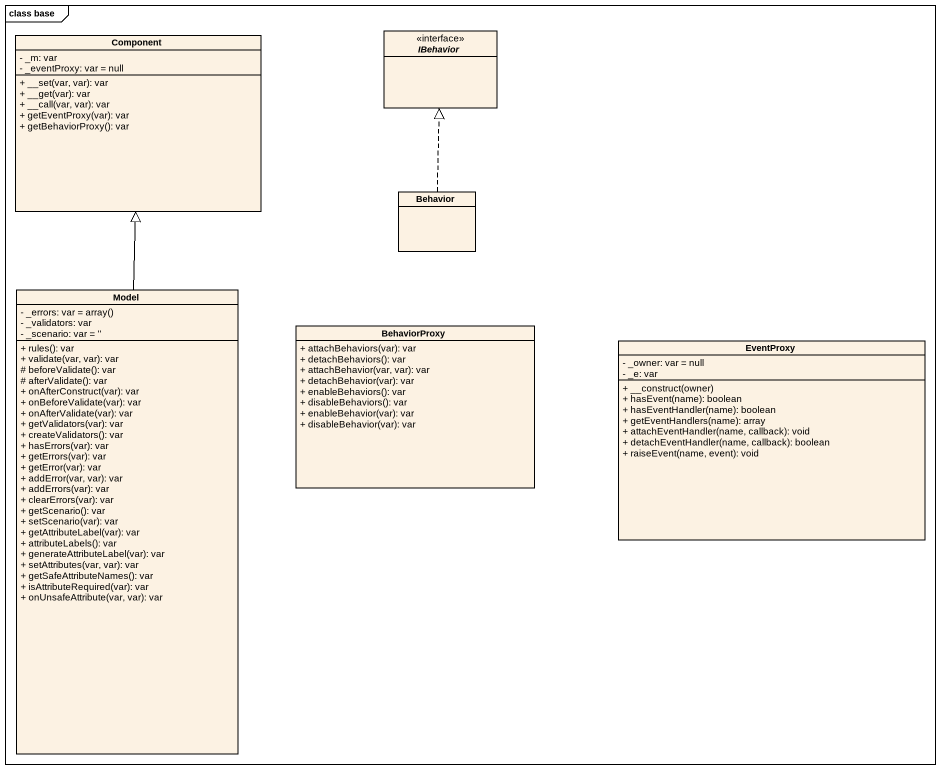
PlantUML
@startuml
mainframe class base
hide circle
hide empty members
skinparam classAttributeIconSize 0
interface IBehavior <<interface>>
class "Component" as Component_ {
  - _m: var
  - _eventProxy: var = null
  + __set(var, var): var
  + __get(var): var
  + __call(var, var): var
  + getEventProxy(var): var
  + getBehaviorProxy(): var
}
class Behavior
class Model {
  {field} - _errors: var = array()
  - _validators: var
  - _scenario: var = ''
  + rules(): var
  + validate(var, var): var
  # beforeValidate(): var
  # afterValidate(): var
  + onAfterConstruct(var): var
  + onBeforeValidate(var): var
  + onAfterValidate(var): var
  + getValidators(var): var
  + createValidators(): var
  + hasErrors(var): var
  + getErrors(var): var
  + getError(var): var
  + addError(var, var): var
  + addErrors(var): var
  + clearErrors(var): var
  + getScenario(): var
  + setScenario(var): var
  + getAttributeLabel(var): var
  + attributeLabels(): var
  + generateAttributeLabel(var): var
  + setAttributes(var, var): var
  + getSafeAttributeNames(): var
  + isAttributeRequired(var): var
  + onUnsafeAttribute(var, var): var
}
class BehaviorProxy {
  + attachBehaviors(var): var
  + detachBehaviors(): var
  + attachBehavior(var, var): var
  + detachBehavior(var): var
  + enableBehaviors(): var
  + disableBehaviors(): var
  + enableBehavior(var): var
  + disableBehavior(var): var
}
class EventProxy {
  - _owner: var = null
  - _e: var
  + __construct(owner)
  + hasEvent(name): boolean
  + hasEventHandler(name): boolean
  + getEventHandlers(name): array
  + attachEventHandler(name, callback): void
  + detachEventHandler(name, callback): boolean
  + raiseEvent(name, event): void
}
Behavior .up.|> IBehavior
Model -up-|> Component_
@enduml
